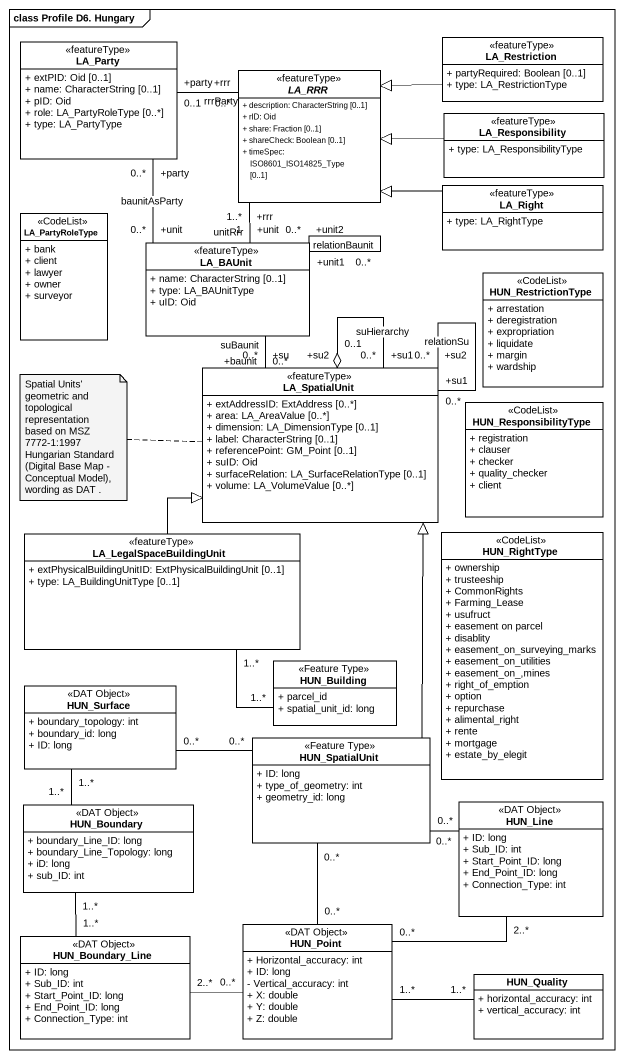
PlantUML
@startuml
mainframe class Profile D6. Hungary
hide circle
hide empty members
skinparam classAttributeIconSize 0
class LA_Party <<featureType>> #FFFFFF {
  + extPID: Oid [0..1]
  + name: CharacterString [0..1]
  + pID: Oid
  + role: LA_PartyRoleType [0..*]
  + type: LA_PartyType
}
class LA_Restriction <<featureType>> #FFFFFF {
  + partyRequired: Boolean [0..1]
  + type: LA_RestrictionType
}
abstract class LA_RRR <<featureType>> #FFFFFF {
  + description: CharacterString [0..1]
  + rID: Oid
  + share: Fraction [0..1]
  + shareCheck: Boolean [0..1]
  + timeSpec: ISO8601_ISO14825_Type [0..1]
}
class LA_Responsibility <<featureType>> #FFFFFF {
  + type: LA_ResponsibilityType
}
class LA_PartyRoleType <<CodeList>> #FFFFFF {
  + bank
  + client
  + lawyer
  + owner
  + surveyor
}
class LA_Right <<featureType>> #FFFFFF {
  + type: LA_RightType
}
class LA_BAUnit <<featureType>> #FFFFFF {
  + name: CharacterString [0..1]
  + type: LA_BAUnitType
  + uID: Oid
}
class HUN_RestrictionType <<CodeList>> #FFFFFF {
  + arrestation
  + deregistration
  + expropriation
  + liquidate
  + margin
  + wardship
}
class LA_SpatialUnit <<featureType>> #FFFFFF {
  + extAddressID: ExtAddress [0..*]
  + area: LA_AreaValue [0..*]
  + dimension: LA_DimensionType [0..1]
  + label: CharacterString [0..1]
  + referencePoint: GM_Point [0..1]
  + suID: Oid
  + surfaceRelation: LA_SurfaceRelationType [0..1]
  + volume: LA_VolumeValue [0..*]
}
class HUN_ResponsibilityType <<CodeList>> #FFFFFF {
  + registration
  + clauser
  + checker
  + quality_checker
  + client
}
class LA_LegalSpaceBuildingUnit <<featureType>> #FFFFFF {
  + extPhysicalBuildingUnitID: ExtPhysicalBuildingUnit [0..1]
  + type: LA_BuildingUnitType [0..1]
}
class HUN_RightType <<CodeList>> #FFFFFF {
  + ownership
  + trusteeship
  + CommonRights
  + Farming_Lease
  + usufruct
  + easement on parcel
  + disablity
  + easement_on_surveying_marks
  + easement_on_utilities
  + easement_on_,mines
  + right_of_emption
  + option
  + repurchase
  + alimental_right
  + rente
  + mortgage
  + estate_by_elegit
}
class HUN_Building <<Feature Type>> #FFFFFF {
  + parcel_id
  + spatial_unit_id: long
}
class HUN_Surface <<DAT Object>> #FFFFFF {
  + boundary_topology: int
  + boundary_id: long
  + ID: long
}
class HUN_SpatialUnit <<Feature Type>> #FFFFFF {
  + ID: long
  + type_of_geometry: int
  + geometry_id: long
}
class HUN_Boundary <<DAT Object>> #FFFFFF {
  + boundary_Line_ID: long
  + boundary_Line_Topology: long
  + iD: long
  + sub_ID: int
}
class HUN_Line <<DAT Object>> #FFFFFF {
  + ID: long
  + Sub_ID: int
  + Start_Point_ID: long
  + End_Point_ID: long
  + Connection_Type: int
}
class HUN_Point <<DAT Object>> #FFFFFF {
  + Horizontal_accuracy: int
  + ID: long
  - Vertical_accuracy: int
  + X: double
  + Y: double
  + Z: double
}
class HUN_Boundary_Line <<DAT Object>> #FFFFFF {
  + ID: long
  + Sub_ID: int
  + Start_Point_ID: long
  + End_Point_ID: long
  + Connection_Type: int
}
class HUN_Quality #FFFFFF {
  + horizontal_accuracy: int
  + vertical_accuracy: int
}
LA_Party "+party\n0..1" -right- "+rrr\n0..*" LA_RRR : rrrParty
LA_Restriction -left-|> LA_RRR
LA_RRR "+rrr\n1..*" -- "+unit\n1" LA_BAUnit : unitRrr
LA_Responsibility -left-|> LA_RRR
LA_Right -left-|> LA_RRR
LA_BAUnit "+unit\n0..*" -up- "+party\n0..*" LA_Party : baunitAsParty
LA_BAUnit "+unit1\n0..*" -- "+unit2\n0..*" LA_BAUnit : relationBaunit
LA_SpatialUnit "+su\n0..*" -up- "+baunit\n0..*" LA_BAUnit : suBaunit
LA_SpatialUnit "+su1\n0..*" -- "+su2\n0..*" LA_SpatialUnit : relationSu
LA_SpatialUnit "+su1\n0..*" --o "+su2\n0..1" LA_SpatialUnit : suHierarchy
LA_LegalSpaceBuildingUnit -up-|> LA_SpatialUnit
LA_LegalSpaceBuildingUnit "1..*" -right- "1..*" HUN_Building
HUN_Surface "1..*" -- "1..*" HUN_Boundary
HUN_SpatialUnit -up-|> LA_SpatialUnit
HUN_SpatialUnit "0..*" -left- "0..*" HUN_Surface
HUN_SpatialUnit "0..*" -right- "0..*" HUN_Line
HUN_SpatialUnit "0..*" -- "0..*" HUN_Point
HUN_Boundary "1..*" -- "1..*" HUN_Boundary_Line
HUN_Line "2..*" -left- "0..*" HUN_Point
HUN_Point "1..*" -right- "1..*" HUN_Quality
HUN_Boundary_Line "2..*" -right- "0..*" HUN_Point
note left of LA_SpatialUnit : Spatial Units' geometric and topological representation based on MSZ 7772-1:1997 Hungarian Standard (Digital Base Map - Conceptual Model), wording as DAT .
@enduml
